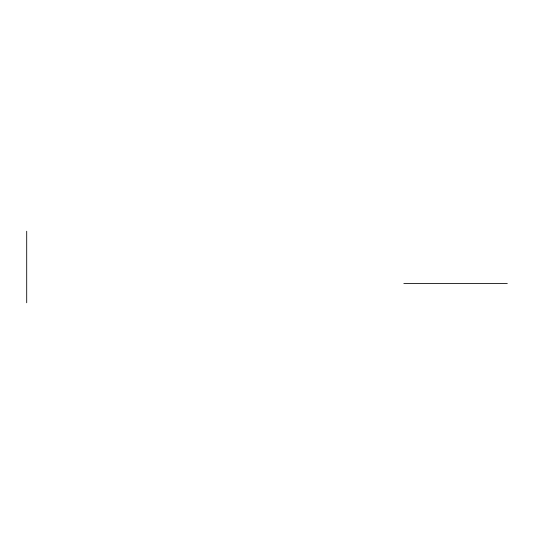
<?xml version="1.0" encoding="UTF-8"?>
<svg xmlns="http://www.w3.org/2000/svg" width="534" height="534" viewBox="0 0 534 534"><rect width="100%" height="100%" fill="white"/><g stroke="black" fill="none" stroke-linecap="round" stroke-linejoin="round"><path stroke-width="0.8" d="M403.831 283.567L507.3 283.567M26.7 231.235L26.7 302.765"/></g></svg>
